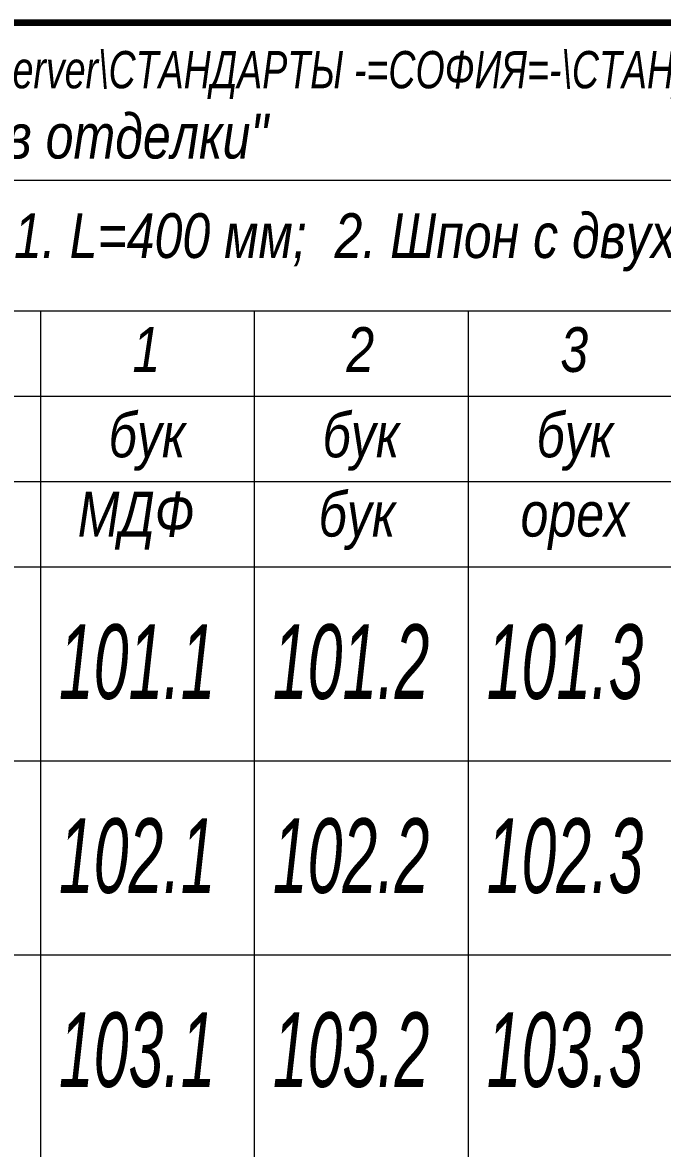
# Model space of a CAD drawing. Header units: millimetres. Extents: x 55 to 2092, y -657 to 768.
# Drawn here: x 644 to 1073, y 14 to 768 of the extents above; entities that cross this region are included whole.
import ezdxf

# ---------------------------------------------------------------- set-up
doc = ezdxf.new("R2010")
doc.units = ezdxf.units.MM
doc.header["$MEASUREMENT"] = 0
doc.layers.add('Размеры', color=7, linetype='Continuous', lineweight=20)
doc.styles.get("Standard").update_dxf_attribs({"font": 'ARIALI.TTF', "width": 0.8})

msp = doc.modelspace()

# ---------------------------------------------------------------- linework, layer by layer
at = {"layer": 'Размеры'}
for p, q in [((71.96, 662.58), (2066.26, 662.58)), ((71.96, 575.16), (2066.26, 575.16)), ((656.02, 575.16), (656.02, -636.48)), ((799.26, 575.16), (799.26, -636.48)), ((942.51, 575.16), (942.51, -636.48)), ((499.51, 517.95), (2066.26, 517.95)), ((499.51, 460.73), (2066.26, 460.73)), ((71.96, 403.52), (2066.26, 403.52)), ((71.96, 273.52), (2066.26, 273.52)), ((71.96, 143.52), (2066.26, 143.52))]:
    msp.add_line(p, q, dxfattribs=at)
at = {"layer": 'Размеры', "lineweight": 100}
msp.add_lwpolyline([(55.05, 768.25), (2092.18, 768.25), (2092.18, -656.63), (55.05, -656.63)], close=True, dxfattribs=at)

# ---------------------------------------------------------------- texts
at = {"layer": 'Размеры'}
for s, height, width, p in [('док. 117.051       \\\\Server2003\\globarch на sofia-server\\СТАНДАРТЫ -=СОФИЯ=-\\СТАНДАРТ ТЕКУЩИЙ\\500.04 МЕТОДИЧЕСКИЕ МАТЕРИАЛЫ\\500.04.01. ДОКУМЕНТ 117', 25, 0.72, (80.65, 724.17)), ('"Варианты стандартных образцов отделки"', 30, 0.8, (80.65, 677.12)), ('Общие требования для образцов: 1. L=400 мм;  2. Шпон с двух сторон;  3. Все торцы кромить.', 30, 0.8, (86.12, 610.47)), ('1', 30, 0.8, (717.68, 534.14)), ('2', 30, 0.8, (860.93, 534.14)), ('3', 30, 0.8, (1004.17, 534.14)), ('бук', 30, 0.8, (701.78, 476.92)), ('бук', 30, 0.8, (845.03, 476.92)), ('бук', 30, 0.8, (988.27, 476.92)), ('МДФ', 30, 0.8, (681.02, 423.83)), ('бук', 30, 0.8, (842.39, 423.83)), ('орех', 30, 0.8, (977.56, 423.83)), ('101.1', 50, 0.6, (668.41, 315.03)), ('101.2', 50, 0.6, (811.66, 315.03)), ('101.3', 50, 0.6, (954.9, 315.03)), ('102.1', 50, 0.6, (668.41, 185.03)), ('102.2', 50, 0.6, (811.66, 185.03)), ('102.3', 50, 0.6, (954.9, 185.03)), ('103.1', 50, 0.6, (668.41, 55.03)), ('103.2', 50, 0.6, (811.66, 55.03)), ('103.3', 50, 0.6, (954.9, 55.03))]:
    msp.add_text(s, height=height, dxfattribs=dict(at, width=width)).set_placement(p)

doc.saveas('drawing.dxf')
